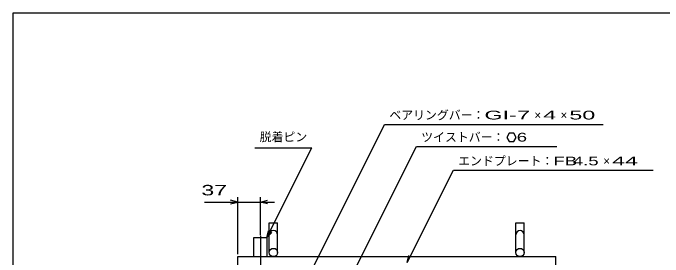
# Model space of a CAD drawing. Units: millimetres, scale not verified. Extents: x -1456 to 1385, y -1026 to 843.
# Drawn here: x -1383 to -289, y 432 to 843 of the extents above; entities that cross this region are included whole.
import ezdxf
from ezdxf.enums import TextEntityAlignment as Align

# ---------------------------------------------------------------- set-up
doc = ezdxf.new("R2010")
doc.units = ezdxf.units.MM
doc.header["$LTSCALE"] = 8
doc.linetypes.add('LONG_DASHED_DOTTED', pattern=[15.25, 12, -1.5, 0.25, -1.5])
for name, color, linetype, lineweight in [('0_2', 150, 'Continuous', 25), ('19', 6, 'Continuous', 25), ('22', 4, 'Continuous', 25)]:
    doc.layers.add(name, color=color, linetype=linetype, lineweight=lineweight)
doc.styles.add('ベクトル', font='')
doc.styles.get('ベクトル').set_extended_font_data('ベクトル')

msp = doc.modelspace()

# ---------------------------------------------------------------- linework, layer by layer
at = {"layer": '0_2'}
for p, q in [((-1383.2, -917.2), (-1383.2, 842.8)), ((-1383.2, 842.8), (1384.8, 842.8))]:
    msp.add_line(p, q, dxfattribs=at)
at = {"layer": '19'}
for p, q in [((-952, 439.5), (-952, 489.5)), ((-952, 489.5), (-938, 489.5)), ((-938, 439.5), (-938, 489.5)), ((-537, 439.5), (-537, 489.5)), ((-537, 489.5), (-523, 489.5)), ((-523, 439.5), (-523, 489.5)), ((-977.85, 432.5), (-977.85, 464.5)), ((-977.85, 464.5), (-955.85, 464.5)), ((-955.85, 464.5), (-955.85, 432.5)), ((-1005, 432.5), (-470, 432.5)), ((-1005, -187.5), (-1005, 432.5)), ((-470, -187.5), (-470, 432.5))]:
    msp.add_line(p, q, dxfattribs=at)
at = {"layer": '19', "linetype": 'LONG_DASHED_DOTTED'}
msp.add_line((-966.85, 467.5), (-966.85, 399.5), dxfattribs=at)
at = {"layer": '19'}
for centre in [(-945, 439.5), (-530, 439.5)]:
    msp.add_circle(centre, 7, dxfattribs=at)
for centre in [(-945, 469.5), (-530, 469.5)]:
    msp.add_arc(centre, 7, 0, 180, dxfattribs=at)
at = {"layer": '22'}
for p, q in [((-910.4, 350.25), (-757.9, 655.25)), ((-757.9, 655.25), (-389.9, 655.25)), ((-548.274, 640.212), (-552.274, 633.284)), ((-540.274, 640.212), (-548.274, 640.212)), ((-536.275, 633.2), (-540.274, 640.212)), ((-552.274, 633.284), (-548.274, 626.356)), ((-548.274, 626.356), (-540.274, 626.356)), ((-540.274, 626.356), (-536.274, 633.284)), ((-976.1, 616), (-880.1, 616)), ((-955.85, 464.5), (-880.1, 616)), ((-825.65, 375.25), (-704.275, 618)), ((-704.275, 618), (-468.275, 618)), ((-719.75, 422.5), (-642, 578)), ((-642, 578), (-306, 578)), ((-1005, 524.5), (-1017, 527.7)), ((-1005, 436.5), (-1005, 532.5)), ((-967, 468.504), (-967, 532.5)), ((-967, 524.5), (-955, 527.7)), ((-1061, 524.5), (-1005, 524.5)), ((-1017, 521.3), (-1005, 524.5)), ((-1005, 524.5), (-967, 524.5)), ((-955, 521.3), (-967, 524.5)), ((-967, 524.5), (-943, 524.5)), ((-955.85, 464.5), (-953.45, 476.18)), ((-955.85, 464.5), (-947.85, 473.3)), ((-719.75, 422.5), (-717.35, 434.18))]:
    msp.add_line(p, q, dxfattribs=at)

# ---------------------------------------------------------------- texts
at = {"layer": '22', "color": 2, "style": 'ベクトル'}
for s, p in [('ベアリングバー：', (-749.9, 670.85)), ('×', (-505.9, 670.85)), ('×', (-461.9, 670.85)), ('脱着ピン', (-968.1, 634)), ('ツイストバー：', (-696.275, 633.6)), ('エンドプレート：', (-634, 593.6)), ('×', (-390, 593.6))]:
    msp.add_text(s, height=14.66, dxfattribs=at).set_placement(p, align=Align.MIDDLE_LEFT)
for s, height, width, p in [('GI-', 14.66, 2, (-589.9, 670.85)), (' 7 ', 14.66, 2, (-545.9, 670.85)), (' 4 ', 14.66, 2, (-501.9, 670.85)), (' 50 ', 14.66, 2, (-457.9, 670.85)), (' 6', 14.66, 1.6, (-544.274, 633.684)), ('FB', 14.66, 1.6, (-474, 593.6)), (' 4.5 ', 14.66, 1.6, (-450, 593.6)), (' 44 ', 14.66, 2, (-386, 593.6)), (' 37 ', 17.6, 1.65, (-1077, 544.5))]:
    msp.add_text(s, height=height, dxfattribs=dict(at, width=width)).set_placement(p, align=Align.MIDDLE_LEFT)

doc.saveas('drawing.dxf')
